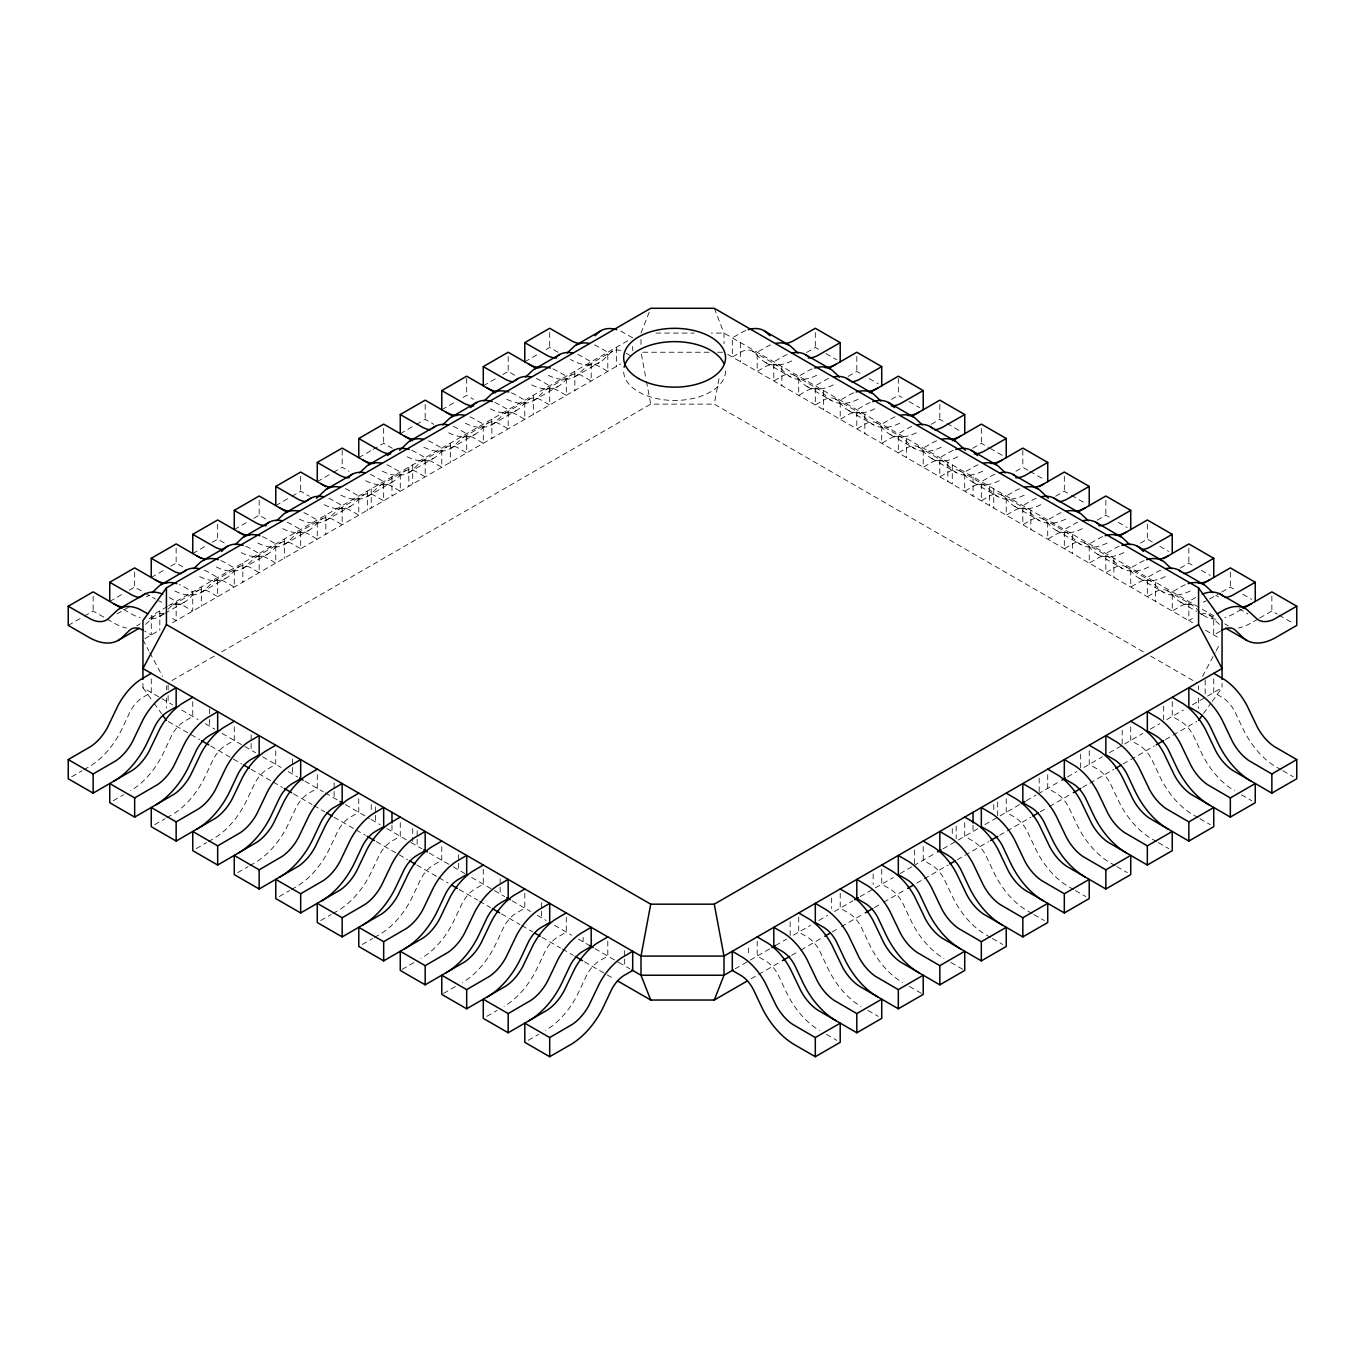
<?xml version="1.0" encoding="UTF-8"?>
<svg xmlns="http://www.w3.org/2000/svg" width="1365" height="1365" viewBox="0 0 1365 1365"><rect width="100%" height="100%" fill="white"/><g stroke="black" fill="none" stroke-linecap="round" stroke-linejoin="round"><path stroke-width="0.75" stroke-dasharray="5 3.75" d="M1143.324 651.839L714.27 404.125L719.73 375.068M641.004 333.077L649.228 312.09M1202.48 676.409L1215.191 652.607M1216.181 650.764L1220.088 643.444M1203.503 713.537L1210.926 703.197M1212.154 701.491L1222.05 687.704L1222.05 683.438M168.185 609.114L171.171 606.231A23.478 13.548 60 0 1 184.463 606.231L192.755 611.025L192.755 591.864L181.903 585.687A46.973 27.112 60 0 0 179.344 584.561M68.25 625.409L82.48 617.185M84.255 616.161L93.144 611.025L105.259 618.021M109.746 601.436L122.202 594.253M129.317 590.141L134.657 587.069L143.308 592.052M151.259 577.48L163.715 570.297M170.83 566.185L176.153 563.097L184.804 568.096M192.755 553.525L205.211 546.324M212.326 542.229L217.666 539.141L224.577 543.134M234.268 529.552L246.707 522.368M253.822 518.256L259.162 515.185L267.813 520.167M275.764 505.596L289.994 497.372M291.769 496.348L300.675 491.212L309.309 496.212M317.277 481.64L331.507 473.416M333.282 472.392L342.171 467.257L349.082 471.249M358.773 457.667L371.229 450.484M373.003 449.46L383.667 443.301L392.318 448.283M400.269 433.712L414.499 425.488M416.291 424.464L425.18 419.328L433.831 424.327M441.782 409.756L456.012 401.532M463.127 397.42L466.676 395.372L473.604 399.365M483.278 385.783L495.734 378.6M502.849 374.488L508.189 371.417L516.84 376.399M524.791 361.827L539.021 353.603M546.136 349.508L549.686 347.444L558.336 352.443M117.049 613.909L129.504 606.725M167.264 606.572L151.259 615.82L151.259 634.981L144.622 631.159M168.731 605.736L630.92 338.895M136.705 625.87L140.254 623.822M149.16 618.686L156.275 614.574M172.877 604.985L197.771 590.601M214.373 581.029L239.267 566.646M255.869 557.057L280.781 542.69M297.382 533.101L322.276 518.717M338.878 509.145L363.79 494.761M380.391 485.172L405.286 470.806M421.887 461.216L446.799 446.833M463.4 437.261L488.295 422.877M504.896 413.288L529.791 398.921M546.392 389.332L571.304 374.948M587.906 365.376L612.8 350.993M159.483 616.536L163.032 614.489M164.807 613.465L184.377 602.17M200.979 592.581L225.89 578.197M242.492 568.625L267.386 554.241M283.988 544.652L308.882 530.285M325.484 520.696L350.396 506.313M366.997 496.724L391.892 482.357M408.493 472.768L433.405 458.384M450.006 448.812L474.901 434.428M491.502 424.839L516.414 410.473M533.015 400.883L557.91 386.5M574.511 376.928L599.423 362.544M144.792 638.718L159.517 630.221M172.417 622.781L620.751 363.926M171.956 680.538L214.305 656.087M221.676 651.839L650.73 404.125L714.27 404.125M71.714 776.77L82.088 770.764M83.811 769.775L88.998 766.772A58.695 33.886 -60 0 0 122.202 728.432L129.675 712.632A23.478 13.548 -60 0 1 142.95 697.293L151.259 692.499L151.259 677.586M806.664 352.443L815.314 347.444L818.864 349.508M113.21 800.726L123.584 794.737M848.16 376.399L856.811 371.417L862.151 374.488M154.723 824.682L165.097 818.693M166.82 817.703L172.007 814.7A58.695 33.886 -60 0 0 205.211 776.361L212.684 760.544A23.478 13.548 -60 0 1 225.959 745.205L234.268 740.427L234.268 725.515M891.396 399.365L898.324 395.372L901.873 397.42M196.219 848.655L206.593 842.649M208.316 841.659L213.52 838.656A58.695 33.886 -60 0 0 246.707 800.317L254.18 784.517A23.478 13.548 -60 0 1 267.472 769.178L275.764 764.383L275.764 749.47M931.169 424.327L939.82 419.328L945.16 422.416M237.715 872.61L248.106 866.621M249.829 865.615L255.016 862.629A58.695 33.886 -60 0 0 288.22 824.289L295.693 808.472A23.478 13.548 -60 0 1 308.968 793.133L317.277 788.339L317.277 773.426M972.682 448.283L981.333 443.301L988.448 447.396M279.228 896.566L289.602 890.577M291.325 889.588L296.512 886.585A58.695 33.886 -60 0 0 329.716 848.245L337.189 832.428A23.478 13.548 -60 0 1 350.481 817.089L358.773 812.312L358.773 797.399M1015.918 471.249L1022.829 467.257L1028.169 470.345M320.724 920.539L331.098 914.55M332.838 913.543L338.025 910.54A58.695 33.886 -60 0 0 371.229 872.218L378.702 856.401A23.478 13.548 -60 0 1 391.977 841.062L400.269 836.267L400.269 821.355M1055.691 496.212L1064.325 491.212L1069.665 494.301M362.237 944.495L372.611 938.506M374.334 937.499L379.521 934.513A58.695 33.886 -60 0 0 412.725 896.174L420.198 880.357A23.478 13.548 -60 0 1 433.473 865.018L441.782 860.223L441.782 845.31M1097.187 520.167L1105.838 515.185L1111.178 518.256M402.01 969.457L414.107 962.462M1140.423 543.134L1147.334 539.141L1152.674 542.229M443.506 993.413L455.62 986.434M1180.196 568.096L1188.847 563.097L1194.17 566.185M1195.74 597.461L1188.847 601.436L1188.847 620.614L1195.484 616.775M486.742 1016.379L497.116 1010.39M1209.595 599.047L1219.969 593.058M1221.692 592.052L1230.343 587.069L1235.683 590.141M1241.416 609.421L1234.489 613.431A58.695 33.886 -60 0 1 1224.951 617.645M1220.378 631.159L1213.741 634.981L1213.741 615.82L723.996 333.077L711.233 333.077M528.238 1040.335L538.629 1034.346M1258.018 619.01L1251.091 623.003A58.695 33.886 -60 0 1 1238.465 628.019M1259.741 618.021L1271.856 611.025L1277.179 614.114M735.053 968.86L770.031 948.675M775.542 945.484L786.598 939.103M793.372 935.196L810.52 925.299M818.864 920.471L827.77 915.335M834.459 911.479L852.869 900.849M860.223 896.6L893.358 877.473M900.098 873.583L911.769 866.843M913.612 865.768L935.707 853.023M943.061 848.774L978.21 828.487M984.882 824.631L1019.553 804.616M1026.378 800.658L1036.12 795.044M1037.963 793.986L1060.042 781.224M1067.413 776.975L1076.78 771.566M1083.895 767.454L1102.391 756.79M1109.387 752.746L1142.88 733.397M1150.251 729.149L1159.789 723.655M1166.819 719.594L1183.387 710.022M1192.396 704.818L1222.05 687.704M751.108 978.773L780.575 961.762M791.615 955.381L798.986 951.132M800.828 950.057L822.924 937.311M832.121 931.988L839.492 927.739M841.335 926.681L863.431 913.919M874.487 907.537L881.841 903.289M883.684 902.214L905.78 889.468M916.836 883.087L922.365 879.896M924.19 878.838L948.129 865.018M957.343 859.694L988.652 841.625M999.692 835.244L1005.22 832.053M1007.063 830.995L1031.002 817.174M1040.198 811.851L1047.569 807.602M1049.412 806.544L1071.508 793.782M1082.564 787.4L1088.076 784.21M1089.918 783.152L1113.857 769.331M1123.071 764.025L1154.38 745.938M1165.42 739.557L1196.73 721.488M655.9 333.077L694.205 333.077M709.1 352.238L641.004 352.238L646.054 379.231M717.615 352.238L723.996 352.238M825.979 353.603L836.66 359.763M869.266 378.6L878.156 383.736M908.988 401.532L919.669 407.691M946.935 423.44L961.165 431.664M990.222 448.437L1002.661 455.62M1029.944 471.369L1044.174 479.576M1071.44 495.324L1085.67 503.549M1118.293 522.368L1127.183 527.504M1159.789 546.324L1168.679 551.46M1201.285 570.297L1210.192 575.433M1242.798 594.253L1251.688 599.389M1278.971 615.137L1293.201 623.344M1239.062 608.773L1247.951 613.909M752.2 350.993L777.095 365.376M793.696 374.948L818.608 389.332M835.209 398.921L860.104 413.288M876.705 422.877L901.6 437.261M918.201 446.833L943.113 461.216M959.714 470.806L984.609 485.172M1001.21 494.761L1026.122 509.145M1042.724 518.717L1067.618 533.101M1084.22 542.69L1109.131 557.057M1125.733 566.646L1150.627 581.029M1167.229 590.601L1192.123 604.985M1208.725 614.574L1215.84 618.686M1224.746 623.822L1228.295 625.87M765.577 362.544L790.489 376.928M807.09 386.5L831.985 400.883M848.586 410.473L873.498 424.839M890.099 434.428L914.994 448.812M931.595 458.384L956.507 472.768M973.109 482.357L998.003 496.724M1014.605 506.313L1039.516 520.696M1056.118 530.285L1081.012 544.652M1097.614 554.241L1122.508 568.625M1139.11 578.197L1164.021 592.581M1180.623 602.17L1196.627 611.401M1198.402 612.424L1205.517 616.536M727.682 354.371L1192.583 622.781M1205.483 630.221L1220.208 638.718M632.695 337.855L621.826 331.695A46.973 27.112 60 0 0 619.283 330.552M626.057 353.194L631.039 356.077M1150.695 656.087L1196.73 682.671M1281.189 769.775L1276.002 766.772A58.695 33.886 60 0 1 1242.798 728.432L1235.325 712.632A23.478 13.548 60 0 0 1222.05 697.293L1213.741 692.499L1213.741 677.586M1282.912 770.764L1293.286 776.77M1241.416 794.737L1251.79 800.726M1198.18 817.703L1192.993 814.7A58.695 33.886 60 0 1 1159.789 776.361L1152.316 760.544A23.478 13.548 60 0 0 1139.041 745.205L1130.732 740.427L1130.732 725.515M1199.903 818.693L1210.277 824.682M1156.684 841.659L1151.48 838.656A58.695 33.886 60 0 1 1118.293 800.317L1110.82 784.517A23.478 13.548 60 0 0 1097.528 769.178L1089.236 764.383L1089.236 749.47M1158.407 842.649L1168.781 848.655M1115.171 865.615L1109.984 862.629A58.695 33.886 60 0 1 1076.78 824.289L1069.307 808.472A23.478 13.548 60 0 0 1056.032 793.133L1047.723 788.339L1047.723 773.426M1116.894 866.621L1127.285 872.61M1073.675 889.588L1068.488 886.585A58.695 33.886 60 0 1 1035.284 848.245L1027.811 832.428A23.478 13.548 60 0 0 1014.519 817.089L1006.227 812.312L1006.227 797.399M1075.398 890.577L1085.772 896.566M1032.162 913.543L1026.975 910.54A58.695 33.886 60 0 1 993.771 872.218L986.298 856.401A23.478 13.548 60 0 0 973.023 841.062L964.731 836.267L964.731 821.355M1033.902 914.55L1044.276 920.539M990.666 937.499L985.479 934.513A58.695 33.886 60 0 1 952.275 896.174L944.802 880.357A23.478 13.548 60 0 0 931.527 865.018L923.218 860.223L923.218 845.31M992.389 938.506L1002.763 944.495M950.893 962.462L962.99 969.457M909.38 986.434L921.494 993.413M169.26 597.461L176.153 601.436L176.153 620.614L169.516 616.775M145.031 593.058L155.405 599.047M867.884 1010.39L878.258 1016.379M123.584 609.421L130.511 613.431A58.695 33.886 60 0 0 140.049 617.645M106.982 619.01L113.909 623.003A58.695 33.886 60 0 0 126.535 628.019M826.371 1034.346L836.762 1040.335M142.95 683.438L142.95 687.704L172.604 704.818M181.613 710.022L198.181 719.594M205.211 723.655L214.749 729.149M222.12 733.397L255.613 752.746M262.609 756.79L281.105 767.454M288.22 771.566L297.587 776.975M304.958 781.224L323.369 791.854M325.211 792.929L338.622 800.658M345.447 804.616L369.454 818.471M371.229 819.495L380.118 824.631M386.79 828.487L409.261 841.454M410.95 842.427L421.939 848.774M429.293 853.023L451.388 865.768M453.231 866.843L464.902 873.583M471.642 877.473L504.777 896.6M512.131 900.849L530.541 911.479M537.23 915.335L546.136 920.471M554.48 925.299L571.628 935.196M578.402 939.103L589.458 945.484M594.969 948.675L618.464 962.24M618.908 962.496L629.947 968.86M168.27 721.488L199.58 739.557M210.619 745.938L241.929 764.025M251.143 769.331L271.396 781.019M273.239 782.094L282.436 787.4M293.492 793.782L311.903 804.412M313.745 805.486L324.802 811.851M333.998 817.174L354.252 828.862M356.094 829.937L365.308 835.244M376.348 841.625L407.657 859.694M416.871 865.018L437.124 876.705M438.967 877.763L448.164 883.087M459.22 889.468L477.631 900.098M479.473 901.156L490.513 907.537M501.569 913.919L519.98 924.549M521.822 925.607L532.879 931.988M542.076 937.311L560.486 947.941M562.329 948.999L573.385 955.381M584.425 961.762L613.892 978.773M1199.801 611.981L1193.829 606.231A23.478 13.548 -60 0 0 1180.537 606.231L1172.245 611.025L1172.245 591.864L1183.097 585.687A46.973 27.112 -60 0 1 1185.656 584.561M142.95 687.704L152.846 701.491M154.074 703.197L161.497 713.537M142.95 639.775L148.819 650.764M149.809 652.607L162.52 676.409M714.27 308.285L723.996 333.077L723.996 343.724M646.447 381.296L650.73 404.125M1271.856 596.113L1271.856 611.025M1230.343 572.157L1230.343 587.069M1205.176 680.094L1205.176 697.14M1198.572 685.776L1198.572 689.854M1198.572 698.01L1198.572 708.196M1188.847 548.201L1188.847 563.097M1172.245 701.542L1172.245 716.454L1180.537 721.249A23.478 13.548 60 0 1 1193.829 736.588L1201.285 752.405A58.695 33.886 60 0 0 1234.489 790.745M1163.68 706.183L1163.68 721.095M1155.37 582.428L1155.37 601.59M1147.334 524.228L1147.334 539.141M1122.184 730.156L1122.184 745.068M1113.874 558.456L1113.874 577.634M1105.838 500.272L1105.838 515.185M1080.67 754.111L1080.67 769.024M1072.378 534.5L1072.378 553.661M1064.325 476.3L1064.325 491.212M1039.174 778.067L1039.174 792.98M1030.865 510.544L1030.865 529.705M1022.829 450.211L1022.829 467.257M997.661 802.04L997.661 816.952M993.771 488.824L993.771 507.985M993.771 804.582L993.771 810.981M989.369 486.571L989.369 505.75M981.333 428.388L981.333 443.301M973.023 476.846L973.023 496.007M973.023 825.091L973.023 831.473M956.165 825.996L956.165 838.775M952.275 464.851L952.275 484.029M952.275 828.538L952.275 837.069M947.856 462.616L947.856 481.777M939.82 404.415L939.82 419.328M914.652 849.968L914.652 864.864M906.36 438.66L906.36 457.821M898.324 378.327L898.324 395.372M881.722 869.283L881.722 884.196L890.014 888.99A23.478 13.548 60 0 1 903.306 904.312L910.762 920.129A58.695 33.886 60 0 0 943.966 958.469M873.156 873.924L873.156 884.571M864.847 414.687L864.847 433.865M856.811 356.504L856.811 371.417M840.209 893.239L840.209 908.152L848.518 912.946A23.478 13.548 60 0 1 861.793 928.285L869.266 944.102A58.695 33.886 60 0 0 902.47 982.442M831.66 897.88L831.66 908.527M823.351 390.731L823.351 409.892M815.314 332.531L815.314 347.444M798.713 917.212L798.713 932.107L807.005 936.902A23.478 13.548 60 0 1 820.297 952.241L827.77 968.058A58.695 33.886 60 0 0 860.957 1006.397M790.147 921.853L790.147 936.748M781.855 366.758L781.855 385.937M757.2 941.168L757.2 956.08L765.509 960.875A23.478 13.548 60 0 1 778.784 976.197L786.257 992.014A58.695 33.886 60 0 0 819.461 1030.353M748.651 947.941L748.651 956.455M740.342 342.803L740.342 361.981M641.004 339.458L641.004 345.857M632.695 346.386L632.695 350.634M624.658 950.603L624.658 956.984M624.658 959.117L624.658 965.516M616.349 347.597L616.349 366.758M607.8 941.168L607.8 956.08L599.491 960.875A23.478 13.548 -60 0 0 586.216 976.197L578.743 992.014A58.695 33.886 -60 0 1 545.539 1030.353M583.145 937.294L583.145 941.543M574.853 371.553L574.853 390.731M566.287 917.212L566.287 932.107L557.995 936.902A23.478 13.548 -60 0 0 544.703 952.241L537.23 968.058A58.695 33.886 -60 0 1 504.043 1006.397M549.686 332.531L549.686 347.444M541.649 902.674L541.649 909.073M541.649 911.189L541.649 917.587M533.34 395.526L533.34 414.687M524.791 893.239L524.791 908.152L516.482 912.946A23.478 13.548 -60 0 0 503.207 928.285L495.734 944.102A58.695 33.886 -60 0 1 462.53 982.442M508.189 356.504L508.189 371.417M500.153 878.719L500.153 885.1M500.153 887.233L500.153 893.631M491.844 419.482L491.844 438.66M483.278 869.283L483.278 884.196L474.986 888.99A23.478 13.548 -60 0 0 461.694 904.312L454.238 920.129A58.695 33.886 -60 0 1 421.034 958.469M466.676 378.327L466.676 395.372M458.64 854.746L458.64 861.144M458.64 863.277L458.64 869.659M450.348 443.437L450.348 462.616M425.18 404.415L425.18 419.328M417.144 830.79L417.144 837.189M417.144 839.304L417.144 845.703M412.725 464.851L412.725 484.029M412.725 828.538L412.725 841.318M408.835 467.41L408.835 486.571M391.977 476.846L391.977 496.007M391.977 825.091L391.977 831.473M383.667 428.388L383.667 443.301M375.631 806.834L375.631 813.216M375.631 815.349L375.631 821.747M371.229 488.824L371.229 507.985M371.229 804.582L371.229 810.981M367.339 491.366L367.339 510.544M342.171 450.211L342.171 467.257M334.135 782.862L334.135 789.26M334.135 791.393L334.135 797.774M325.826 515.322L325.826 534.5M300.675 476.3L300.675 491.212M292.622 758.906L292.622 765.304M292.622 767.42L292.622 773.818M284.329 539.294L284.329 558.456M259.162 500.272L259.162 515.185M251.126 734.95L251.126 741.332M251.126 743.464L251.126 749.846M242.816 563.25L242.816 582.428M217.666 524.228L217.666 539.141M209.63 708.845L209.63 717.376M209.63 719.509L209.63 725.89M201.32 587.206L201.32 606.384M192.755 701.542L192.755 716.454L184.463 721.249A23.478 13.548 -60 0 0 171.171 736.588L163.715 752.405A58.695 33.886 -60 0 1 130.511 790.745M176.153 548.201L176.153 563.097M168.117 684.889L168.117 693.403M168.117 695.536L168.117 701.934M166.428 685.776L166.428 689.854M166.428 698.01L166.428 708.196M159.824 611.179L159.824 630.34M134.657 572.157L134.657 587.069M93.144 596.113L93.144 611.025M725.549 371.058A50.949 29.416 0 0 1 674.6 400.457A50.949 29.416 0 0 1 623.651 371.058M828.726 378.48A46.973 27.112 -60 0 0 826.183 379.606L815.314 385.783L815.314 404.961L823.607 400.167A23.478 13.548 -60 0 1 836.899 400.167L844.355 407.35A58.695 33.886 -60 0 0 877.559 407.35M853.62 392.864A46.973 27.112 -60 0 0 851.077 393.99L840.209 400.167L840.209 419.328L848.518 414.533A23.478 13.548 -60 0 1 861.793 414.533L869.266 421.734A58.695 33.886 -60 0 0 902.47 421.734M870.222 402.453A46.973 27.112 -60 0 0 867.679 403.579L856.811 409.739L856.811 428.917L865.12 424.123A23.478 13.548 -60 0 1 878.395 424.123L885.868 431.306A58.695 33.886 -60 0 0 919.072 431.306M895.133 416.82A46.973 27.112 -60 0 0 892.574 417.946L881.722 424.123L881.722 443.301L890.014 438.506A23.478 13.548 -60 0 1 903.306 438.506L910.762 445.69A58.695 33.886 -60 0 0 943.966 445.69M911.735 426.409A46.973 27.112 -60 0 0 909.175 427.535L898.324 433.712L898.324 452.873L906.616 448.078A23.478 13.548 -60 0 1 919.908 448.078L927.364 455.279A58.695 33.886 -60 0 0 960.568 455.279M936.629 440.793A46.973 27.112 -60 0 0 934.087 441.919L923.218 448.078L923.218 467.257L931.527 462.462A23.478 13.548 -60 0 1 944.802 462.462L952.275 469.645A58.695 33.886 -60 0 0 985.479 469.645M953.231 450.365A46.973 27.112 -60 0 0 950.688 451.491L939.82 457.667L939.82 476.846L948.129 472.051A23.478 13.548 -60 0 1 961.404 472.051L968.877 479.234A58.695 33.886 -60 0 0 1002.081 479.234M978.142 464.748A46.973 27.112 -60 0 0 975.583 465.875L964.731 472.051L964.731 491.212L973.023 486.418A23.478 13.548 -60 0 1 986.298 486.418L993.771 493.618A58.695 33.886 -60 0 0 1026.975 493.618M745.717 330.552A46.973 27.112 -60 0 0 743.174 331.695L732.305 337.855L732.305 357.033L740.598 352.238A23.478 13.548 -60 0 1 753.889 352.238L761.363 359.422A58.695 33.886 -60 0 0 794.567 359.422M770.628 344.935A46.973 27.112 -60 0 0 768.068 346.062L757.2 352.238L757.2 371.417L765.509 366.622A23.478 13.548 -60 0 1 778.784 366.622L786.257 373.805A58.695 33.886 -60 0 0 819.461 373.805M620.58 350.549A23.478 13.548 60 0 0 611.111 352.238L603.637 359.422A58.695 33.886 60 0 1 570.433 359.422M594.372 344.935A46.973 27.112 60 0 1 596.932 346.062L607.8 352.238L607.8 371.417L599.491 366.622A23.478 13.548 60 0 0 586.216 366.622L578.743 373.805A58.695 33.886 60 0 1 545.539 373.805M552.876 368.891A46.973 27.112 60 0 1 555.418 370.034L566.287 376.194L566.287 395.372L557.995 390.578A23.478 13.548 60 0 0 544.703 390.578L537.23 397.761A58.695 33.886 60 0 1 504.043 397.761M577.787 354.525A46.973 27.112 60 0 1 580.33 355.651L591.199 361.827L591.199 380.989L582.889 376.194A23.478 13.548 60 0 0 569.615 376.194L562.141 383.394A58.695 33.886 60 0 1 528.938 383.394M511.38 392.864A46.973 27.112 60 0 1 513.923 393.99L524.791 400.167L524.791 419.328L516.482 414.533A23.478 13.548 60 0 0 503.207 414.533L495.734 421.734A58.695 33.886 60 0 1 462.53 421.734M536.274 378.48A46.973 27.112 60 0 1 538.817 379.606L549.686 385.783L549.686 404.961L541.393 400.167A23.478 13.548 60 0 0 528.101 400.167L520.645 407.35A58.695 33.886 60 0 1 487.442 407.35M469.867 416.82A46.973 27.112 60 0 1 472.427 417.946L483.278 424.123L483.278 443.301L474.986 438.506A23.478 13.548 60 0 0 461.694 438.506L454.238 445.69A58.695 33.886 60 0 1 421.034 445.69M494.778 402.453A46.973 27.112 60 0 1 497.321 403.579L508.189 409.739L508.189 428.917L499.88 424.123A23.478 13.548 60 0 0 486.605 424.123L479.132 431.306A58.695 33.886 60 0 1 445.928 431.306M428.371 440.793A46.973 27.112 60 0 1 430.913 441.919L441.782 448.078L441.782 467.257L433.473 462.462A23.478 13.548 60 0 0 420.198 462.462L412.725 469.645A58.695 33.886 60 0 1 379.521 469.645M453.265 426.409A46.973 27.112 60 0 1 455.825 427.535L466.676 433.712L466.676 452.873L458.384 448.078A23.478 13.548 60 0 0 445.092 448.078L437.636 455.279A58.695 33.886 60 0 1 404.432 455.279M386.858 464.748A46.973 27.112 60 0 1 389.417 465.875L400.269 472.051L400.269 491.212L391.977 486.418A23.478 13.548 60 0 0 378.702 486.418L371.229 493.618A58.695 33.886 60 0 1 338.025 493.618M411.769 450.365A46.973 27.112 60 0 1 414.312 451.491L425.18 457.667L425.18 476.846L416.871 472.051A23.478 13.548 60 0 0 403.596 472.051L396.123 479.234A58.695 33.886 60 0 1 362.919 479.234M994.744 474.338A46.973 27.112 -60 0 0 992.184 475.464L981.333 481.64L981.333 500.801L989.625 496.007A23.478 13.548 -60 0 1 1002.9 496.007L1010.373 503.19A58.695 33.886 -60 0 0 1043.577 503.19M1019.638 488.704A46.973 27.112 -60 0 0 1017.096 489.83L1006.227 496.007L1006.227 515.185L1014.519 510.391A23.478 13.548 -60 0 1 1027.811 510.391L1035.284 517.574A58.695 33.886 -60 0 0 1068.488 517.574M1119.249 546.222A46.973 27.112 -60 0 0 1116.707 547.348L1105.838 553.525L1105.838 572.686L1114.13 567.891A23.478 13.548 -60 0 1 1127.422 567.891L1134.895 575.092A58.695 33.886 -60 0 0 1168.082 575.092M1144.143 560.588A46.973 27.112 -60 0 0 1141.601 561.715L1130.732 567.891L1130.732 587.069L1139.041 582.275A23.478 13.548 -60 0 1 1152.316 582.275L1159.789 589.458A58.695 33.886 -60 0 0 1192.993 589.458M1077.753 522.249A46.973 27.112 -60 0 0 1075.193 523.375L1064.325 529.552L1064.325 548.73L1072.634 543.935A23.478 13.548 -60 0 1 1085.909 543.935L1093.382 551.119A58.695 33.886 -60 0 0 1126.586 551.119M1102.647 536.633A46.973 27.112 -60 0 0 1100.105 537.759L1089.236 543.935L1089.236 563.097L1097.528 558.302A23.478 13.548 -60 0 1 1110.82 558.302L1118.293 565.502A58.695 33.886 -60 0 0 1151.48 565.502M1036.24 498.293A46.973 27.112 -60 0 0 1033.697 499.419L1022.829 505.596L1022.829 524.757L1031.121 519.98A23.478 13.548 -60 0 1 1044.413 519.98L1051.886 527.163A58.695 33.886 -60 0 0 1085.09 527.163M1061.151 512.677A46.973 27.112 -60 0 0 1058.592 513.803L1047.723 519.963L1047.723 539.141L1056.032 534.346A23.478 13.548 -60 0 1 1069.307 534.346L1076.78 541.53A58.695 33.886 -60 0 0 1109.984 541.53M1200.961 614.131A23.478 13.548 -60 0 1 1210.431 615.82L1217.887 623.003A58.695 33.886 -60 0 0 1219.918 624.709M787.213 354.525A46.973 27.112 -60 0 0 784.67 355.651L773.801 361.827L773.801 380.989L782.111 376.194A23.478 13.548 -60 0 1 795.386 376.194L802.859 383.394A58.695 33.886 -60 0 0 836.062 383.394M812.124 368.891A46.973 27.112 -60 0 0 809.582 370.034L798.713 376.194L798.713 395.372L807.005 390.578A23.478 13.548 -60 0 1 820.297 390.578L827.77 397.761A58.695 33.886 -60 0 0 860.957 397.761M1160.745 570.178A46.973 27.112 -60 0 0 1158.202 571.304L1147.334 577.48L1147.334 596.642L1155.643 591.864A23.478 13.548 -60 0 1 1168.918 591.864L1176.391 599.047A58.695 33.886 -60 0 0 1193.948 604.541M1215.942 619.079A58.695 33.886 -60 0 1 1201.285 613.414M1206.387 600.754A58.695 33.886 -60 0 1 1203.196 602.17M1218.553 596.778A35.2 20.321 -60 0 1 1215.788 595.259M204.255 570.178A46.973 27.112 60 0 1 206.798 571.304L217.666 577.48L217.666 596.642L209.357 591.864A23.478 13.548 60 0 0 196.082 591.864L188.609 599.047A58.695 33.886 60 0 1 171.052 604.541M161.804 602.17A58.695 33.886 60 0 1 158.613 600.754M163.715 613.414A58.695 33.886 60 0 1 149.058 619.079M149.212 595.259A35.2 20.321 60 0 1 146.447 596.778M164.039 614.131A23.478 13.548 60 0 0 154.569 615.82L147.113 623.003A58.695 33.886 60 0 1 145.082 624.709M303.849 512.677A46.973 27.112 60 0 1 306.408 513.803L317.277 519.963L317.277 539.141L308.968 534.346A23.478 13.548 60 0 0 295.693 534.346L288.22 541.53A58.695 33.886 60 0 1 255.016 541.53M328.76 498.293A46.973 27.112 60 0 1 331.303 499.419L342.171 505.596L342.171 524.757L333.879 519.98A23.478 13.548 60 0 0 320.587 519.98L313.114 527.163A58.695 33.886 60 0 1 279.91 527.163M345.362 488.704A46.973 27.112 60 0 1 347.904 489.83L358.773 496.007L358.773 515.185L350.481 510.391A23.478 13.548 60 0 0 337.189 510.391L329.716 517.574A58.695 33.886 60 0 1 296.512 517.574M370.256 474.338A46.973 27.112 60 0 1 372.816 475.464L383.667 481.64L383.667 500.801L375.375 496.007A23.478 13.548 60 0 0 362.1 496.007L354.627 503.19A58.695 33.886 60 0 1 321.423 503.19M262.353 536.633A46.973 27.112 60 0 1 264.895 537.759L275.764 543.935L275.764 563.097L267.472 558.302A23.478 13.548 60 0 0 254.18 558.302L246.707 565.502A58.695 33.886 60 0 1 213.52 565.502M287.247 522.249A46.973 27.112 60 0 1 289.807 523.375L300.675 529.552L300.675 548.73L292.366 543.935A23.478 13.548 60 0 0 279.091 543.935L271.618 551.119A58.695 33.886 60 0 1 238.414 551.119M220.857 560.588A46.973 27.112 60 0 1 223.399 561.715L234.268 567.891L234.268 587.069L225.959 582.275A23.478 13.548 60 0 0 212.684 582.275L205.211 589.458A58.695 33.886 60 0 1 172.007 589.458M245.751 546.222A46.973 27.112 60 0 1 248.294 547.348L259.162 553.525L259.162 572.686L250.87 567.891A23.478 13.548 60 0 0 237.578 567.891L230.105 575.092A58.695 33.886 60 0 1 196.918 575.092"/><path stroke-width="1.5" d="M1222.05 679.378L1222.05 620.614L1198.572 587.888L714.27 308.285L650.73 308.285L166.428 587.888L166.428 624.573L650.73 904.176L641.004 956.08L641.004 975.241L650.73 1000.033L714.27 1000.033L747.423 980.889M714.27 1000.033L723.996 975.241L723.996 956.08L714.27 904.176L1198.572 624.573L1198.572 587.888M166.428 624.573L142.95 668.526L641.004 956.08L723.996 956.08L1222.05 668.526L1198.572 624.573M166.428 587.888L142.95 620.614L142.95 679.378M1198.572 720.43L1202.275 715.26M152.112 592.632L159.5 585.687A46.973 27.112 60 0 1 176.836 583.674M193.608 568.676L201.013 561.715A46.973 27.112 60 0 1 218.332 559.701M221.505 551.409L225.908 547.348A46.973 27.112 60 0 1 243.226 545.335M235.121 544.703L242.509 537.759A46.973 27.112 60 0 1 259.828 535.745M276.617 520.747L284.022 513.803A46.973 27.112 60 0 1 298.867 511.141M316.629 498.225L325.518 489.83A46.973 27.112 60 0 1 340.363 487.186M359.626 472.819L367.014 465.875A46.973 27.112 60 0 1 381.876 463.23M387.524 455.569L391.926 451.491A46.973 27.112 60 0 1 409.244 449.477M399.638 450.296L408.527 441.919A46.973 27.112 60 0 1 423.372 439.257M442.635 424.89L450.023 417.946A46.973 27.112 60 0 1 464.885 415.301M470.533 407.64L474.935 403.579A46.973 27.112 60 0 1 492.253 401.566M484.148 400.935L491.536 393.99A46.973 27.112 60 0 1 508.855 391.977M525.644 376.979L533.033 370.034A46.973 27.112 60 0 1 550.351 368.021M567.14 353.006L574.546 346.062A46.973 27.112 60 0 1 589.39 343.417M595.038 335.756L599.44 331.695A46.973 27.112 60 0 1 616.758 329.682M141.482 596.471L142.898 595.277A46.973 27.112 60 0 1 162.742 594.133M182.995 572.498L184.411 571.304A46.973 27.112 60 0 1 199.256 568.659M266.004 524.587L267.421 523.375A46.973 27.112 60 0 1 282.265 520.73M307.5 500.614L308.917 499.419A46.973 27.112 60 0 1 323.761 496.775M349.013 476.658L350.413 475.464A46.973 27.112 60 0 1 365.274 472.802M432.005 428.729L433.422 427.535A46.973 27.112 60 0 1 448.283 424.89M515.014 380.801L516.431 379.606A46.973 27.112 60 0 1 531.292 376.962M556.528 356.845L557.944 355.651A46.973 27.112 60 0 1 572.788 353.006M142.95 630.203A23.478 13.548 60 0 0 129.675 630.203L122.202 637.387A58.695 33.886 60 0 1 88.998 637.387L68.25 625.409L68.25 606.231L93.144 591.864L121.86 608.432M109.746 601.436L109.746 582.275L134.657 567.891L161.633 583.469M151.259 577.48L151.259 558.302L176.153 543.935L201.406 558.507M192.755 553.525L192.755 534.346L217.666 519.98L244.642 535.541M234.268 529.552L234.268 510.391L259.162 496.007L286.138 511.585M275.764 505.596L275.764 486.418L300.675 472.051L325.911 486.623M317.277 481.64L317.277 462.462L342.171 448.078L369.147 463.656M358.773 457.667L358.773 438.506L383.667 424.123L412.384 440.69M400.269 433.712L400.269 414.533L425.18 400.167L452.156 415.745M441.782 409.756L441.782 390.578L466.676 376.194L495.393 392.779M483.278 385.783L483.278 366.622L508.189 352.238L535.165 367.816M524.791 361.827L524.791 342.649L549.686 328.283L572.362 341.267A35.2 20.321 60 0 0 579.818 343.536M119.762 608.517L144.673 594.133M161.275 584.561L186.169 570.178M202.771 560.588L227.682 546.222M244.284 536.633L269.178 522.249M285.78 512.677L310.691 498.293M327.293 488.704L352.187 474.338M368.789 464.748L393.683 450.365M410.285 440.793L435.196 426.409M451.798 416.82L476.692 402.453M493.294 392.864L518.205 378.48M534.807 368.891L559.701 354.525M576.303 344.935L601.214 330.569M117.97 640.509L139.315 628.173M151.259 673.32L140.39 679.702A46.973 27.112 -60 0 0 118.004 705.551L107.698 727.033A35.2 20.321 -60 0 1 90.926 746.399L68.25 759.588L68.25 778.767L93.144 793.133L132.422 770.355A35.2 20.321 -60 0 0 149.212 750.989L159.5 729.507A46.973 27.112 -60 0 1 181.903 703.658L192.755 697.293M68.25 759.588L93.144 773.972L115.82 760.783A35.2 20.321 -60 0 0 132.61 741.4L142.898 719.935A46.973 27.112 -60 0 1 165.302 694.068L176.153 687.704L176.153 706.865L167.861 711.66A23.478 13.548 -60 0 0 154.569 726.999L147.113 742.816A58.695 33.886 -60 0 1 113.909 781.155M840.209 361.827L840.209 342.649L817.533 355.651A35.2 20.321 -60 0 1 808.336 358.005M829.835 367.816L856.811 352.238L881.722 366.622L881.722 385.783M234.268 721.249L223.399 727.63A46.973 27.112 -60 0 0 201.013 753.48L190.708 774.945A35.2 20.321 -60 0 1 173.935 794.328L134.657 817.106L109.746 802.722L109.746 783.544L134.657 797.928L157.333 784.739A35.2 20.321 -60 0 0 174.106 765.373L184.411 743.891A46.973 27.112 -60 0 1 206.798 718.041L217.666 711.66L217.666 730.838L209.357 735.633A23.478 13.548 -60 0 0 196.082 750.955L188.609 766.772A58.695 33.886 -60 0 1 155.405 805.111M881.722 366.622L859.046 379.606A35.2 20.321 -60 0 1 851.589 381.876M869.607 392.779L898.324 376.194L923.218 390.578L923.218 409.756M275.764 745.205L264.895 751.586A46.973 27.112 -60 0 0 242.509 777.436L232.204 798.917A35.2 20.321 -60 0 1 215.431 818.283L176.153 841.062L151.259 826.678L151.259 807.517L176.153 821.884L198.829 808.694A35.2 20.321 -60 0 0 215.602 789.328L225.908 767.847A46.973 27.112 -60 0 1 248.294 741.997L259.162 735.633L259.162 754.794L250.87 759.588A23.478 13.548 -60 0 0 237.578 774.928L230.105 790.745A58.695 33.886 -60 0 1 196.918 829.084M923.218 390.578L900.542 403.562A35.2 20.321 -60 0 1 891.345 405.934M912.844 415.745L939.82 400.167L964.731 414.533L964.731 433.712M317.277 769.178L306.408 775.542A46.973 27.112 -60 0 0 284.022 801.409L273.717 822.873A35.2 20.321 -60 0 1 256.944 842.239L217.666 865.018L192.755 850.651L192.755 831.473L217.666 845.856L240.342 832.667A35.2 20.321 -60 0 0 257.115 813.284L267.421 791.819A46.973 27.112 -60 0 1 289.807 765.97L300.675 759.588L300.675 778.767L292.366 783.544A23.478 13.548 -60 0 0 279.091 798.883L271.618 814.7A58.695 33.886 -60 0 1 238.414 853.04M964.731 414.533L942.055 427.535A35.2 20.321 -60 0 1 934.598 429.804M952.616 440.69L981.333 424.123L1006.227 438.506L1006.227 457.667M358.773 793.133L347.904 799.515A46.973 27.112 -60 0 0 325.518 825.364L315.213 846.829A35.2 20.321 -60 0 1 298.44 866.212L259.162 888.99L234.268 874.607L234.268 855.428L259.162 869.812L281.838 856.623A35.2 20.321 -60 0 0 298.611 837.257L308.917 815.775A46.973 27.112 -60 0 1 331.303 789.925L342.171 783.544L342.171 802.722L333.879 807.517A23.478 13.548 -60 0 0 320.587 822.856L313.114 838.656A58.695 33.886 -60 0 1 279.91 876.995M1006.227 438.506L983.551 451.491A35.2 20.321 -60 0 1 974.337 453.863M995.853 463.656L1022.829 448.078L1047.723 462.462L1047.723 481.64M400.269 817.089L389.417 823.47A46.973 27.112 -60 0 0 367.014 849.32L356.726 870.802A35.2 20.321 -60 0 1 339.936 890.168L300.675 912.946L275.764 898.562L275.764 879.401L300.675 893.768L323.334 880.579A35.2 20.321 -60 0 0 340.124 861.213L350.413 839.731A46.973 27.112 -60 0 1 372.816 813.881L383.667 807.517L383.667 826.678L375.375 831.473A23.478 13.548 -60 0 0 362.1 846.812L354.627 862.629A58.695 33.886 -60 0 1 321.423 900.968M1047.723 462.462L1025.064 475.447A35.2 20.321 -60 0 1 1015.85 477.818M1039.089 486.623L1064.325 472.051L1089.236 486.418L1089.236 505.596M441.782 841.062L430.913 847.426A46.973 27.112 -60 0 0 408.527 873.293L398.222 894.757A35.2 20.321 -60 0 1 381.449 914.123L342.171 936.902L317.277 922.535L317.277 903.357L342.171 917.741L364.847 904.551A35.2 20.321 -60 0 0 381.62 885.168L391.926 863.704A46.973 27.112 -60 0 1 414.312 837.854L425.18 831.473L425.18 850.651L416.871 855.428A23.478 13.548 -60 0 0 403.596 870.768L396.123 886.585A58.695 33.886 -60 0 1 362.919 924.924M1089.236 486.418L1066.56 499.419A35.2 20.321 -60 0 1 1059.104 501.689M1078.862 511.585L1105.838 496.007L1130.732 510.391L1130.732 529.552M483.278 865.018L472.427 871.399A46.973 27.112 -60 0 0 450.023 897.249L439.735 918.713A35.2 20.321 -60 0 1 422.945 938.096L383.667 960.875L358.773 946.491L358.773 927.33L383.667 941.696L406.343 928.507A35.2 20.321 -60 0 0 423.133 909.141L433.422 887.66A46.973 27.112 -60 0 1 455.825 861.81L466.676 855.428L466.676 874.607L458.384 879.401A23.478 13.548 -60 0 0 445.092 894.74L437.636 910.54A58.695 33.886 -60 0 1 404.432 948.88M1130.732 510.391L1108.056 523.375A35.2 20.321 -60 0 1 1098.859 525.747M1120.358 535.541L1147.334 519.98L1172.245 534.346L1172.245 553.525M524.791 888.99L513.923 895.355A46.973 27.112 -60 0 0 491.536 921.204L481.231 942.686A35.2 20.321 -60 0 1 464.458 962.052L425.18 984.83L400.269 970.447L400.269 951.286L425.18 965.652L447.857 952.463A35.2 20.321 -60 0 0 464.629 933.097L474.935 911.632A46.973 27.112 -60 0 1 497.321 885.766L508.189 879.401L508.189 898.562L499.88 903.357A23.478 13.548 -60 0 0 486.605 918.696L479.132 934.513A58.695 33.886 -60 0 1 445.928 972.853M1172.245 534.346L1149.569 547.331A35.2 20.321 -60 0 1 1142.113 549.617M1163.594 558.507L1188.847 543.935L1213.741 558.302L1213.741 577.48M566.287 912.946L555.418 919.31A46.973 27.112 -60 0 0 533.033 945.177L522.727 966.642A35.2 20.321 -60 0 1 505.954 986.025L466.676 1008.786L441.782 994.42L441.782 975.241L466.676 989.625L489.353 976.436A35.2 20.321 -60 0 0 506.142 957.053L516.431 935.588A46.973 27.112 -60 0 1 538.817 909.738L549.686 903.357L549.686 922.535L541.393 927.313A23.478 13.548 -60 0 0 528.101 942.652L520.645 958.469A58.695 33.886 -60 0 1 487.442 996.808M1213.741 558.302L1191.065 571.304A35.2 20.321 -60 0 1 1183.609 573.573M1203.367 583.469L1230.343 567.891L1255.254 582.275L1255.254 601.436M607.8 936.902L596.932 943.283A46.973 27.112 -60 0 0 574.546 969.133L564.24 990.598A35.2 20.321 -60 0 1 547.467 1009.981L508.189 1032.759L483.278 1018.375L483.278 999.214L508.189 1013.581L530.866 1000.391A35.2 20.321 -60 0 0 547.638 981.026L557.944 959.544A46.973 27.112 -60 0 1 580.33 933.694L591.199 927.313L591.199 946.491L582.889 951.286A23.478 13.548 -60 0 0 569.615 966.625L562.141 982.442A58.695 33.886 -60 0 1 528.938 1020.764M1255.254 582.275L1232.578 595.259A35.2 20.321 -60 0 1 1225.122 597.529M1217.188 613.823L1224.61 609.643A46.973 27.112 -60 0 1 1246.996 609.643L1257.302 619.232A35.2 20.321 -60 0 0 1274.074 619.232L1296.75 606.231L1296.75 625.409L1276.002 637.387A58.695 33.886 -60 0 1 1242.798 637.387L1235.325 630.203A23.478 13.548 -60 0 0 1222.05 630.203M1243.14 608.432L1271.856 591.864L1296.75 606.231M549.686 1037.554L572.362 1024.347A35.2 20.321 -60 0 0 589.134 1004.981L599.44 983.517A46.973 27.112 -60 0 1 621.826 957.65L632.695 951.286L632.695 970.447L624.402 975.241A23.478 13.548 -60 0 0 611.111 990.58L603.637 1006.397A58.695 33.886 -60 0 1 570.433 1044.737L549.686 1056.715L524.791 1042.331L524.791 1023.17L549.686 1037.554L549.686 1056.715M733.21 969.935L723.996 975.241L641.004 975.241L631.79 969.935M771.873 947.617L775.542 945.484M854.712 899.791L858.38 897.658M937.55 851.965L941.219 849.832M1021.395 803.558L1025.064 801.426M1061.885 780.166L1065.57 778.05M782.418 960.687L789.772 956.438M824.767 936.236L830.278 933.046M865.274 912.861L872.644 908.595M907.623 888.393L913.151 885.22M949.972 863.943L955.5 860.752M990.495 840.567L997.849 836.301M1032.844 816.116L1038.373 812.926M1073.351 792.724L1080.722 788.475M1115.7 768.273L1121.228 765.082M1156.206 744.88L1163.577 740.632M815.314 1037.554L840.209 1023.17L840.209 1042.331L815.314 1056.715L794.567 1044.737A58.695 33.886 60 0 1 761.363 1006.397L753.889 990.58A23.478 13.548 60 0 0 740.598 975.241L732.305 970.447L732.305 951.286L743.174 957.65A46.973 27.112 60 0 1 765.56 983.517L775.866 1004.981A35.2 20.321 60 0 0 792.638 1024.347L815.314 1037.554L815.314 1056.715M836.062 1020.764A58.695 33.886 60 0 1 802.859 982.442L795.386 966.625A23.478 13.548 60 0 0 782.111 951.286L773.801 946.491L773.801 927.313L784.67 933.694A46.973 27.112 60 0 1 807.056 959.544L817.362 981.026A35.2 20.321 60 0 0 834.134 1000.391L856.811 1013.581L881.722 999.214L881.722 1018.375L856.811 1032.759L817.533 1009.981A35.2 20.321 60 0 1 800.76 990.598L790.454 969.133A46.973 27.112 60 0 0 768.068 943.283L757.2 936.902M877.559 996.808A58.695 33.886 60 0 1 844.355 958.469L836.899 942.652A23.478 13.548 60 0 0 823.607 927.313L815.314 922.535L815.314 903.357L826.183 909.738A46.973 27.112 60 0 1 848.569 935.588L858.858 957.053A35.2 20.321 60 0 0 875.648 976.436L898.324 989.625L923.218 975.241L923.218 994.42L898.324 1008.786L859.046 986.025A35.2 20.321 60 0 1 842.273 966.642L831.968 945.177A46.973 27.112 60 0 0 809.582 919.31L798.713 912.946M919.072 972.853A58.695 33.886 60 0 1 885.868 934.513L878.395 918.696A23.478 13.548 60 0 0 865.12 903.357L856.811 898.562L856.811 879.401L867.679 885.766A46.973 27.112 60 0 1 890.065 911.632L900.371 933.097A35.2 20.321 60 0 0 917.144 952.463L939.82 965.652L964.731 951.286L964.731 970.447L939.82 984.83L900.542 962.052A35.2 20.321 60 0 1 883.769 942.686L873.464 921.204A46.973 27.112 60 0 0 851.077 895.355L840.209 888.99M960.568 948.88A58.695 33.886 60 0 1 927.364 910.54L919.908 894.74A23.478 13.548 60 0 0 906.616 879.401L898.324 874.607L898.324 855.428L909.175 861.81A46.973 27.112 60 0 1 931.578 887.66L941.867 909.141A35.2 20.321 60 0 0 958.657 928.507L981.333 941.696L1006.227 927.33L1006.227 946.491L981.333 960.875L942.055 938.096A35.2 20.321 60 0 1 925.265 918.713L914.977 897.249A46.973 27.112 60 0 0 892.574 871.399L881.722 865.018M1002.081 924.924A58.695 33.886 60 0 1 968.877 886.585L961.404 870.768A23.478 13.548 60 0 0 948.129 855.428L939.82 850.651L939.82 831.473L950.688 837.854A46.973 27.112 60 0 1 973.074 863.704L983.38 885.168A35.2 20.321 60 0 0 1000.153 904.551L1022.829 917.741L1047.723 903.357L1047.723 922.535L1022.829 936.902L983.551 914.123A35.2 20.321 60 0 1 966.778 894.757L956.473 873.293A46.973 27.112 60 0 0 934.087 847.426L923.218 841.062M1043.577 900.968A58.695 33.886 60 0 1 1010.373 862.629L1002.9 846.812A23.478 13.548 60 0 0 989.625 831.473L981.333 826.678L981.333 807.517L992.184 813.881A46.973 27.112 60 0 1 1014.587 839.731L1024.876 861.213A35.2 20.321 60 0 0 1041.666 880.579L1064.325 893.768L1089.236 879.401L1089.236 898.562L1064.325 912.946L1025.064 890.168A35.2 20.321 60 0 1 1008.274 870.802L997.986 849.32A46.973 27.112 60 0 0 975.583 823.47L964.731 817.089M1085.09 876.995A58.695 33.886 60 0 1 1051.886 838.656L1044.413 822.856A23.478 13.548 60 0 0 1031.121 807.517L1022.829 802.722L1022.829 783.544L1033.697 789.925A46.973 27.112 60 0 1 1056.083 815.775L1066.389 837.257A35.2 20.321 60 0 0 1083.162 856.623L1105.838 869.812L1130.732 855.428L1130.732 874.607L1105.838 888.99L1066.56 866.212A35.2 20.321 60 0 1 1049.787 846.829L1039.482 825.364A46.973 27.112 60 0 0 1017.096 799.515L1006.227 793.133M1126.586 853.04A58.695 33.886 60 0 1 1093.382 814.7L1085.909 798.883A23.478 13.548 60 0 0 1072.634 783.544L1064.325 778.767L1064.325 759.588L1075.193 765.97A46.973 27.112 60 0 1 1097.579 791.819L1107.885 813.284A35.2 20.321 60 0 0 1124.658 832.667L1147.334 845.856L1172.245 831.473L1172.245 850.651L1147.334 865.018L1108.056 842.239A35.2 20.321 60 0 1 1091.283 822.873L1080.978 801.409A46.973 27.112 60 0 0 1058.592 775.542L1047.723 769.178M1168.082 829.084A58.695 33.886 60 0 1 1134.895 790.745L1127.422 774.928A23.478 13.548 60 0 0 1114.13 759.588L1105.838 754.794L1105.838 735.633L1116.707 741.997A46.973 27.112 60 0 1 1139.092 767.847L1149.398 789.328A35.2 20.321 60 0 0 1166.171 808.694L1188.847 821.884L1213.741 807.517L1213.741 826.678L1188.847 841.062L1149.569 818.283A35.2 20.321 60 0 1 1132.796 798.917L1122.491 777.436A46.973 27.112 60 0 0 1100.105 751.586L1089.236 745.205M1209.595 805.111A58.695 33.886 60 0 1 1176.391 766.772L1168.918 750.955A23.478 13.548 60 0 0 1155.643 735.633L1147.334 730.838L1147.334 711.66L1158.202 718.041A46.973 27.112 60 0 1 1180.589 743.891L1190.894 765.373A35.2 20.321 60 0 0 1207.667 784.739L1230.343 797.928L1255.254 783.544L1255.254 802.722L1230.343 817.106L1191.065 794.328A35.2 20.321 60 0 1 1174.292 774.945L1163.987 753.48A46.973 27.112 60 0 0 1141.601 727.63L1130.732 721.249M1251.091 781.155A58.695 33.886 60 0 1 1217.887 742.816L1210.431 726.999A23.478 13.548 60 0 0 1197.139 711.66L1188.847 706.865L1188.847 687.704L1199.698 694.068A46.973 27.112 60 0 1 1222.102 719.935L1232.39 741.4A35.2 20.321 60 0 0 1249.18 760.783L1271.856 773.972L1296.75 759.588L1296.75 778.767L1271.856 793.133L1232.578 770.355A35.2 20.321 60 0 1 1215.788 750.989L1205.5 729.507A46.973 27.112 60 0 0 1183.097 703.658L1172.245 697.293M836.387 364.028L834.134 365.223A35.2 20.321 -60 0 1 824.938 367.594M877.883 388.001L875.648 389.196A35.2 20.321 -60 0 1 868.191 391.465M919.396 411.957L917.144 413.151A35.2 20.321 -60 0 1 907.93 415.523M960.892 435.913L958.657 437.107A35.2 20.321 -60 0 1 951.2 439.393M1002.405 459.886L1000.153 461.08A35.2 20.321 -60 0 1 990.939 463.452M1043.901 483.841L1041.666 485.036A35.2 20.321 -60 0 1 1034.192 487.305M1085.397 507.797L1083.162 508.991A35.2 20.321 -60 0 1 1075.705 511.278M1126.91 531.77L1124.658 532.964A35.2 20.321 -60 0 1 1115.461 535.336M1168.406 555.726L1166.171 556.92A35.2 20.321 -60 0 1 1158.714 559.189M1209.919 579.698L1207.667 580.893A35.2 20.321 -60 0 1 1198.47 583.247M1251.415 603.654L1249.18 604.849A35.2 20.321 -60 0 1 1241.723 607.118M650.73 904.176L714.27 904.176M528.613 364.028L530.866 365.223A35.2 20.321 60 0 0 540.062 367.594M487.117 388.001L489.353 389.196A35.2 20.321 60 0 0 496.809 391.465M445.604 411.957L447.857 413.151A35.2 20.321 60 0 0 457.07 415.523M404.108 435.913L406.343 437.107A35.2 20.321 60 0 0 413.8 439.393M362.595 459.886L364.847 461.08A35.2 20.321 60 0 0 374.061 463.452M321.099 483.841L323.334 485.036A35.2 20.321 60 0 0 330.808 487.305M279.603 507.797L281.838 508.991A35.2 20.321 60 0 0 289.295 511.278M238.09 531.77L240.342 532.964A35.2 20.321 60 0 0 249.539 535.336M196.594 555.726L198.829 556.92A35.2 20.321 60 0 0 206.286 559.189M155.081 579.698L157.333 580.893A35.2 20.321 60 0 0 166.53 583.247M113.585 603.654L115.82 604.849A35.2 20.321 60 0 0 123.277 607.118M840.209 342.649L815.314 328.283L792.638 341.267A35.2 20.321 -60 0 1 785.182 343.536M763.786 330.569L788.697 344.935M805.299 354.525L830.193 368.891M846.795 378.48L871.706 392.864M888.308 402.453L913.202 416.82M929.804 426.409L954.715 440.793M971.317 450.365L996.211 464.748M1012.813 474.338L1037.707 488.704M1054.309 498.293L1079.22 512.677M1095.822 522.249L1120.716 536.633M1137.318 546.222L1162.229 560.588M1178.831 570.178L1203.725 584.561M1220.327 594.133L1245.238 608.517M1225.685 628.173L1247.03 640.509M1213.741 673.32L1224.61 679.702A46.973 27.112 60 0 1 1246.996 705.551L1257.302 727.033A35.2 20.321 60 0 0 1274.074 746.399L1296.75 759.588M524.791 342.649L547.467 355.651A35.2 20.321 60 0 0 556.664 358.005M483.278 366.622L505.954 379.606A35.2 20.321 60 0 0 513.411 381.876M441.782 390.578L464.458 403.562A35.2 20.321 60 0 0 473.655 405.934M400.269 414.533L422.945 427.535A35.2 20.321 60 0 0 430.402 429.804M358.773 438.506L381.449 451.491A35.2 20.321 60 0 0 390.663 453.863M317.277 462.462L339.936 475.447A35.2 20.321 60 0 0 349.15 477.818M275.764 486.418L298.44 499.419A35.2 20.321 60 0 0 305.897 501.689M234.268 510.391L256.944 523.375A35.2 20.321 60 0 0 266.141 525.747M192.755 534.346L215.431 547.331A35.2 20.321 60 0 0 222.887 549.617M151.259 558.302L173.935 571.304A35.2 20.321 60 0 0 181.391 573.573M109.746 582.275L132.422 595.259A35.2 20.321 60 0 0 139.878 597.529M147.812 613.823L140.39 609.643A46.973 27.112 60 0 0 118.004 609.643L107.698 619.232A35.2 20.321 60 0 1 90.926 619.232L68.25 606.231M299.43 778.05L303.115 780.166M339.936 801.426L343.605 803.558M423.781 849.832L427.45 851.965M506.62 897.658L510.288 899.791M589.458 945.484L593.127 947.617M201.423 740.632L208.794 744.88M243.772 765.082L249.3 768.273M284.278 788.475L291.649 792.724M326.627 812.926L332.156 816.116M367.151 836.301L374.505 840.567M409.5 860.752L415.028 863.943M451.849 885.22L457.377 888.393M492.356 908.595L499.726 912.861M534.722 933.046L540.233 936.236M575.228 956.438L582.582 960.687M617.577 980.889L650.73 1000.033M1223.518 596.471L1222.102 595.277A46.973 27.112 -60 0 0 1202.258 594.133M1182.005 572.498L1180.589 571.304A46.973 27.112 -60 0 0 1165.744 568.659M1098.996 524.587L1097.579 523.375A46.973 27.112 -60 0 0 1082.735 520.73M1057.5 500.614L1056.083 499.419A46.973 27.112 -60 0 0 1041.239 496.775M1015.987 476.658L1014.587 475.464A46.973 27.112 -60 0 0 999.726 472.802M932.995 428.729L931.578 427.535A46.973 27.112 -60 0 0 916.717 424.89M849.986 380.801L848.569 379.606A46.973 27.112 -60 0 0 833.708 376.962M808.472 356.845L807.056 355.651A46.973 27.112 -60 0 0 792.212 353.006M1212.888 592.632L1205.5 585.687A46.973 27.112 -60 0 0 1188.164 583.674M1171.392 568.676L1163.987 561.715A46.973 27.112 -60 0 0 1146.668 559.701M1143.495 551.409L1139.092 547.348A46.973 27.112 -60 0 0 1121.774 545.335M1129.879 544.703L1122.491 537.759A46.973 27.112 -60 0 0 1105.172 535.745M1088.383 520.747L1080.978 513.803A46.973 27.112 -60 0 0 1066.133 511.141M1048.371 498.225L1039.482 489.83A46.973 27.112 -60 0 0 1024.637 487.186M1005.374 472.819L997.986 465.875A46.973 27.112 -60 0 0 983.124 463.23M977.476 455.569L973.074 451.491A46.973 27.112 -60 0 0 955.756 449.477M965.362 450.296L956.473 441.919A46.973 27.112 -60 0 0 941.628 439.257M922.365 424.89L914.977 417.946A46.973 27.112 -60 0 0 900.115 415.301M894.467 407.64L890.065 403.579A46.973 27.112 -60 0 0 872.747 401.566M880.852 400.935L873.464 393.99A46.973 27.112 -60 0 0 856.145 391.977M839.356 376.979L831.968 370.034A46.973 27.112 -60 0 0 814.649 368.021M797.86 353.006L790.454 346.062A46.973 27.112 -60 0 0 775.61 343.417M769.962 335.756L765.56 331.695A46.973 27.112 -60 0 0 748.242 329.682M162.725 715.26L166.428 720.43M1271.856 773.972L1271.856 793.133M1230.343 797.928L1230.343 817.106M1188.847 821.884L1188.847 841.062M1147.334 845.856L1147.334 865.018M1105.838 869.812L1105.838 888.99M1064.325 893.768L1064.325 912.946M1022.829 917.741L1022.829 936.902M981.333 941.696L981.333 960.875M973.023 812.312L973.023 822.958M939.82 965.652L939.82 984.83M898.324 989.625L898.324 1008.786M856.811 1013.581L856.811 1032.759M508.189 1013.581L508.189 1032.759M466.676 989.625L466.676 1008.786M425.18 965.652L425.18 984.83M391.977 812.312L391.977 822.958M383.667 941.696L383.667 960.875M342.171 917.741L342.171 936.902M300.675 893.768L300.675 912.946M259.162 869.812L259.162 888.99M217.666 845.856L217.666 865.018M176.153 821.884L176.153 841.062M134.657 797.928L134.657 817.106M93.144 773.972L93.144 793.133M624.095 367.219A50.949 29.416 0 0 1 671.273 341.694A50.949 29.416 0 0 1 723.808 363.431M638.581 378.532A50.949 29.416 0 0 0 723.808 365.342A50.949 29.416 0 0 0 661.428 329.323A50.949 29.416 0 0 0 638.581 378.532"/></g></svg>
